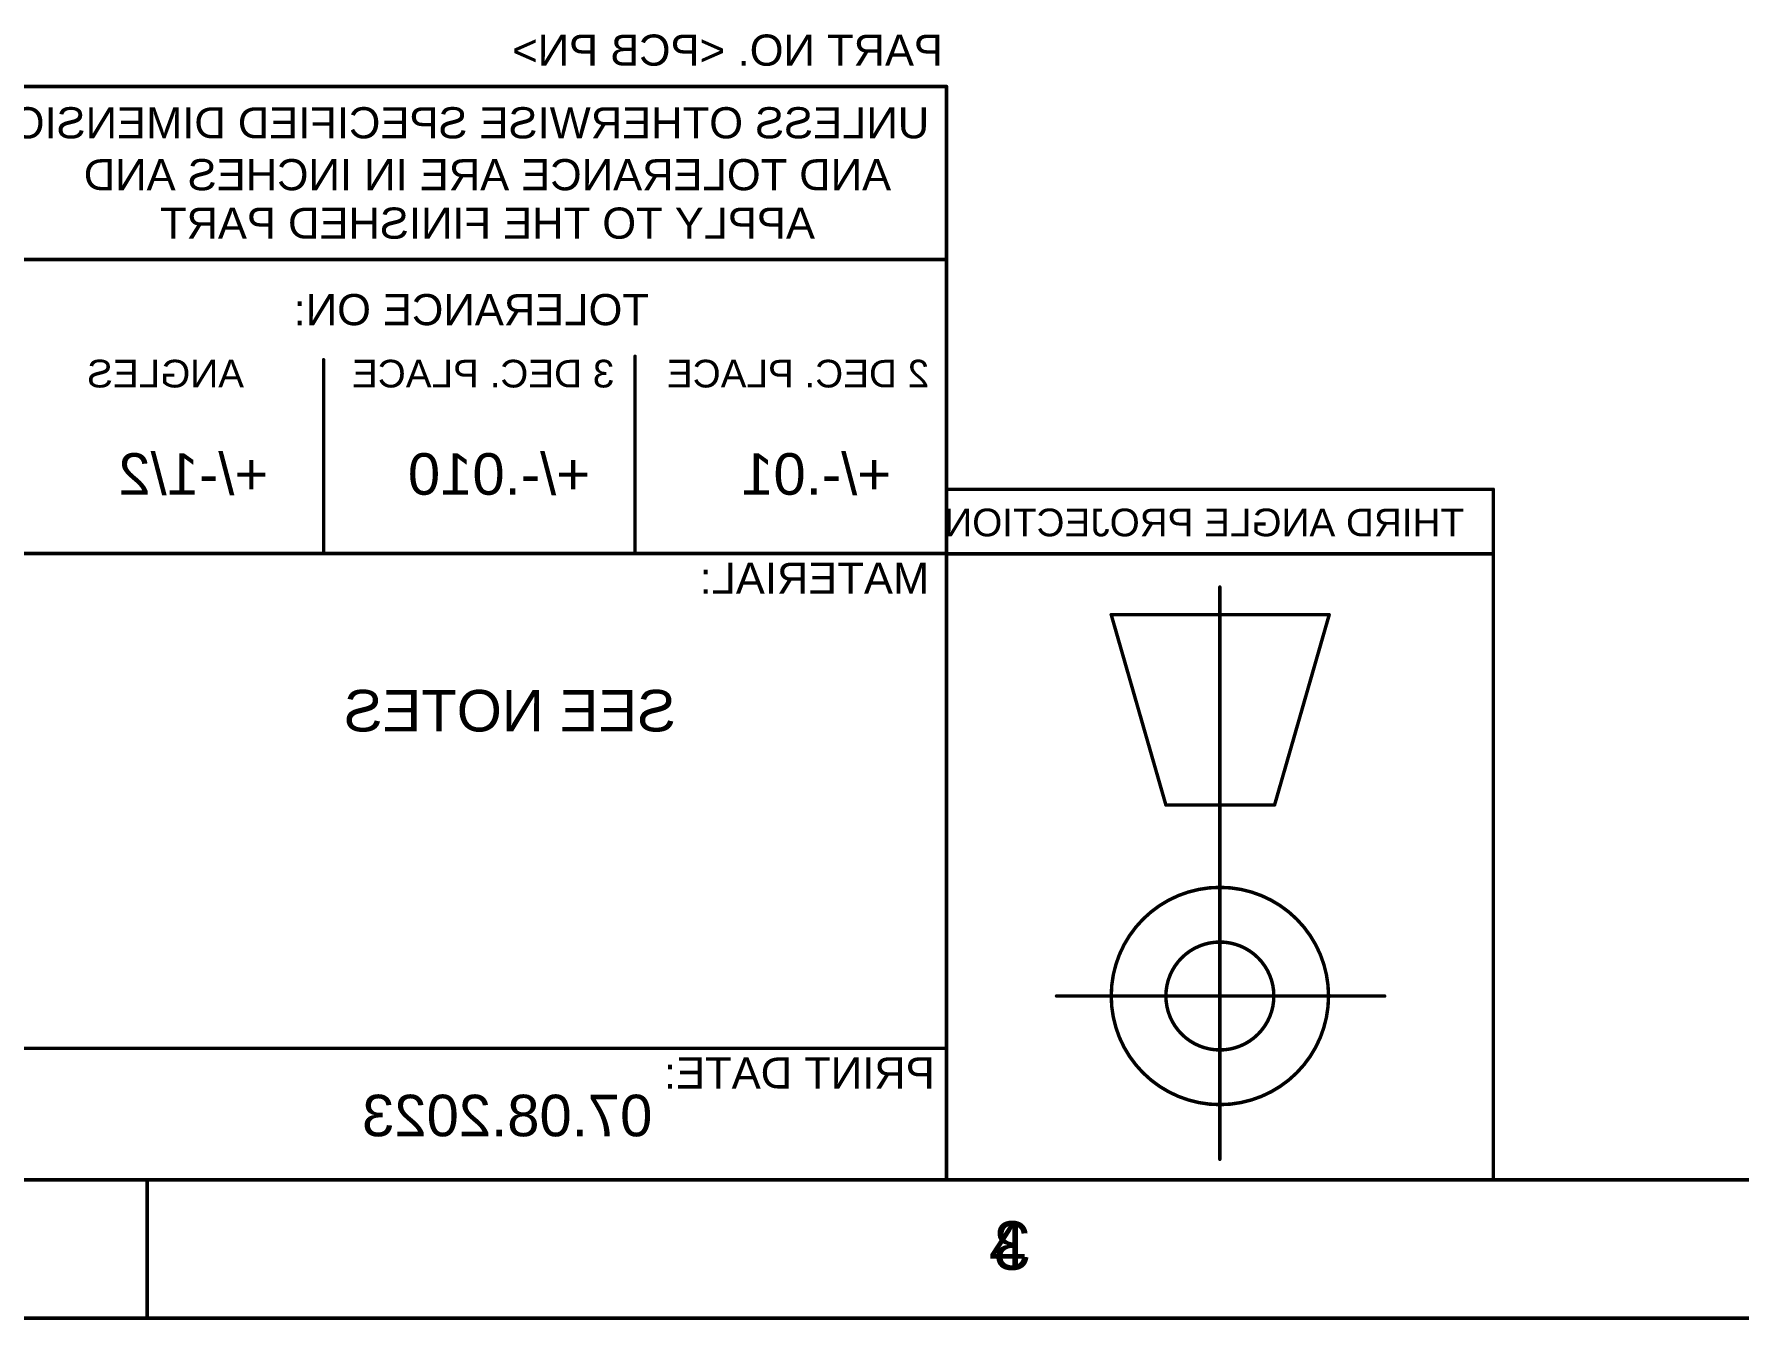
# Model space of a CAD drawing. Header units: inches. Extents: x -5.3 to 9.8, y -3.2 to 6.3.
# Drawn here: x -0.413 to 2.05, y -3.203 to -1.344 of the extents above; entities that cross this region are included whole.
import ezdxf

# ---------------------------------------------------------------- set-up
doc = ezdxf.new("R2010")
doc.units = ezdxf.units.IN
doc.header["$MEASUREMENT"] = 0
doc.layers.add('21_TITLE_BLOCK', color=56, linetype='Continuous')
doc.layers.add('22_TITLE_BLOCK_MIRRORED', color=56, linetype='Continuous')
doc.styles.add('Arial', font='', dxfattribs={"height": 0.2})
doc.styles.get('Arial').set_extended_font_data('Arial')

msp = doc.modelspace()

# ---------------------------------------------------------------- linework, layer by layer
at = {"layer": '21_TITLE_BLOCK', "const_width": 0.005}
for points in [[(-5.05, -3), (9.55, -3)], [(-0.25, -3.2), (-0.25, -3)], [(-5.25, -3.2), (9.75, -3.2)]]:
    msp.add_lwpolyline(points, dxfattribs=at)
at = {"layer": '21_TITLE_BLOCK', "const_width": 0.0025}
for points in [[(-0.2513, -3, 1), (-0.2488, -3, 1)], [(-0.2513, -3.2, 1), (-0.2488, -3.2, 1)]]:
    msp.add_lwpolyline(points, format="xyb", close=True, dxfattribs=at)
at = {"layer": '22_TITLE_BLOCK_MIRRORED', "const_width": 0.005}
for points in [[(-0.445, -1.42), (0.905, -1.42)], [(0.905, -1.67), (0.905, -1.42)], [(-0.445, -1.67), (0.905, -1.67)], [(0.905, -3), (0.905, -1.67)], [(0.005, -2.095), (0.005, -1.815)], [(0.455, -2.095), (0.455, -1.81)], [(0.905, -2.0021), (1.695, -2.0021)], [(1.695, -2.0954), (1.695, -2.0021)], [(-0.445, -2.095), (0.905, -2.095)], [(0.907, -2.0954), (1.695, -2.0954)], [(1.695, -3), (1.695, -2.0954)], [(1.3, -2.9704), (1.3, -2.1434)], [(1.143, -2.1834), (1.222, -2.4584)], [(1.143, -2.1834), (1.458, -2.1834)], [(1.379, -2.4584), (1.458, -2.1834)], [(1.222, -2.4584), (1.379, -2.4584)], [(1.064, -2.7344), (1.538, -2.7345)], [(-0.445, -2.81), (0.905, -2.81)], [(-5.05, -3), (9.55, -3)], [(-0.25, -3.2), (-0.25, -3)], [(-5.25, -3.2), (9.75, -3.2)]]:
    msp.add_lwpolyline(points, dxfattribs=at)
at = {"layer": '22_TITLE_BLOCK_MIRRORED'}
for points, const_width in [([(0.9037, -1.42, 1), (0.9062, -1.42, 1)], 0.0025), ([(0.9037, -1.42, 1), (0.9062, -1.42, 1)], 0.0025), ([(0.9037, -1.67, 1), (0.9062, -1.67, 1)], 0.0025), ([(0.9037, -1.67, 1), (0.9062, -1.67, 1)], 0.0025), ([(0.9037, -1.67, 1), (0.9062, -1.67, 1)], 0.0025), ([(0.0037, -1.815, 1), (0.0062, -1.815, 1)], 0.0025), ([(0.4537, -1.81, 1), (0.4562, -1.81, 1)], 0.0025), ([(0.9037, -2.0021, 1), (0.9062, -2.0021, 1)], 0.0025), ([(1.6937, -2.0021, 1), (1.6962, -2.0021, 1)], 0.0025), ([(1.6937, -2.0021, 1), (1.6962, -2.0021, 1)], 0.0025), ([(0.0037, -2.095, 1), (0.0062, -2.095, 1)], 0.0025), ([(0.4537, -2.095, 1), (0.4562, -2.095, 1)], 0.0025), ([(0.9037, -2.095, 1), (0.9062, -2.095, 1)], 0.0025), ([(0.9057, -2.0954, 1), (0.9082, -2.0954, 1)], 0.0025), ([(1.6937, -2.0954, 1), (1.6962, -2.0954, 1)], 0.0025), ([(1.6937, -2.0954, 1), (1.6962, -2.0954, 1)], 0.0025), ([(1.6937, -2.0954, 1), (1.6962, -2.0954, 1)], 0.0025), ([(1.2987, -2.1434, 1), (1.3012, -2.1434, 1)], 0.0025), ([(1.1417, -2.1834, 1), (1.1442, -2.1834, 1)], 0.0025), ([(1.1417, -2.1834, 1), (1.1442, -2.1834, 1)], 0.0025), ([(1.4567, -2.1834, 1), (1.4592, -2.1834, 1)], 0.0025), ([(1.4567, -2.1834, 1), (1.4592, -2.1834, 1)], 0.0025), ([(1.2207, -2.4584, 1), (1.2232, -2.4584, 1)], 0.0025), ([(1.2207, -2.4584, 1), (1.2232, -2.4584, 1)], 0.0025), ([(1.3777, -2.4584, 1), (1.3802, -2.4584, 1)], 0.0025), ([(1.3777, -2.4584, 1), (1.3802, -2.4584, 1)], 0.0025), ([(1.457, -2.7344, 1), (1.143, -2.7344, 1)], 0.005), ([(1.378, -2.7344, 1), (1.222, -2.7344, 1)], 0.005), ([(1.0627, -2.7344, 1), (1.0652, -2.7344, 1)], 0.0025), ([(1.1417, -2.7344, 1), (1.1442, -2.7344, 1)], 0.0025), ([(1.2207, -2.7344, 1), (1.2232, -2.7344, 1)], 0.0025), ([(1.3767, -2.7344, 1), (1.3792, -2.7344, 1)], 0.0025), ([(1.4557, -2.7344, 1), (1.4582, -2.7344, 1)], 0.0025), ([(1.5368, -2.7345, 1), (1.5393, -2.7345, 1)], 0.0025), ([(0.9037, -2.81, 1), (0.9062, -2.81, 1)], 0.0025), ([(1.2987, -2.9704, 1), (1.3012, -2.9704, 1)], 0.0025), ([(-0.2513, -3, 1), (-0.2488, -3, 1)], 0.0025), ([(0.9037, -3, 1), (0.9062, -3, 1)], 0.0025), ([(1.6937, -3, 1), (1.6962, -3, 1)], 0.0025), ([(-0.2513, -3.2, 1), (-0.2488, -3.2, 1)], 0.0025)]:
    msp.add_lwpolyline(points, format="xyb", close=True, dxfattribs=dict(at, const_width=const_width))

# ---------------------------------------------------------------- texts
at = {"layer": '21_TITLE_BLOCK', "style": 'Arial'}
msp.add_text('4', height=0.07, dxfattribs=at).set_placement((0.9663, -3.13))
at = {"layer": '22_TITLE_BLOCK_MIRRORED', "style": 'Arial', "text_generation_flag": 2}
for s, height, p in [('<PCB PN>', 0.045, (0.585, -1.39)), ('PART NO.', 0.045, (0.9, -1.39)), ('UNLESS OTHERWISE SPECIFIED DIMENSIONS', 0.045, (0.88, -1.495)), ('AND TOLERANCE ARE IN INCHES AND', 0.045, (0.825, -1.57)), ('APPLY TO THE FINISHED PART', 0.045, (0.715, -1.64)), ('TOLERANCE ON:', 0.045, (0.475, -1.765)), ('ANGLES', 0.04, (-0.11, -1.855)), ('3 DEC. PLACE', 0.04, (0.425, -1.855)), ('2 DEC. PLACE', 0.04, (0.88, -1.855)), ('+/-1/2', 0.06, (-0.075, -2.01)), ('+/-.010', 0.06, (0.39, -2.01)), ('+/-.01', 0.06, (0.825, -2.01)), ('THIRD ANGLE PROJECTION', 0.04, (1.653, -2.0701)), ('MATERIAL:', 0.045, (0.88, -2.1531)), ('SEE NOTES', 0.06, (0.514, -2.3521)), ('PRINT DATE:', 0.045, (0.888, -2.8681)), ('07.08.2023', 0.06, (0.48, -2.9371)), ('3', 0.07, (1.027, -3.13))]:
    msp.add_text(s, height=height, rotation=360, dxfattribs=at).set_placement(p)

doc.saveas('drawing.dxf')
